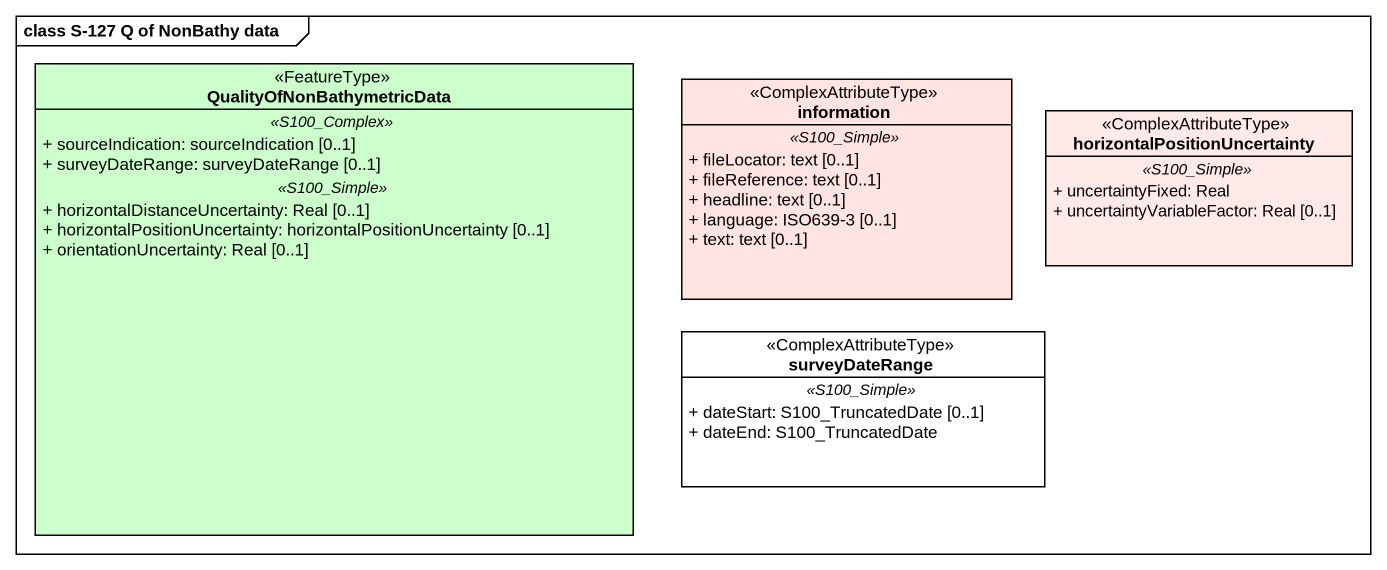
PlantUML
@startuml
mainframe class S-127 Q of NonBathy data
hide circle
hide empty members
skinparam classAttributeIconSize 0
class QualityOfNonBathymetricData <<FeatureType>> #CCFFCC {
  .. <<S100_Complex>> ..
  + sourceIndication: sourceIndication [0..1]
  + surveyDateRange: surveyDateRange [0..1]
  .. <<S100_Simple>> ..
  + horizontalDistanceUncertainty: Real [0..1]
  + horizontalPositionUncertainty: horizontalPositionUncertainty [0..1]
  + orientationUncertainty: Real [0..1]
}
class information <<ComplexAttributeType>> #FFE4E1 {
  .. <<S100_Simple>> ..
  + fileLocator: text [0..1]
  + fileReference: text [0..1]
  + headline: text [0..1]
  + language: ISO639-3 [0..1]
  + text: text [0..1]
}
class "horizontalPositionUncertainty" as horizontalPositionUncertaint <<ComplexAttributeType>> #FFE9E9 {
  .. <<S100_Simple>> ..
  + uncertaintyFixed: Real
  + uncertaintyVariableFactor: Real [0..1]
}
class surveyDateRange <<ComplexAttributeType>> {
  .. <<S100_Simple>> ..
  + dateStart: S100_TruncatedDate [0..1]
  + dateEnd: S100_TruncatedDate
}
@enduml
